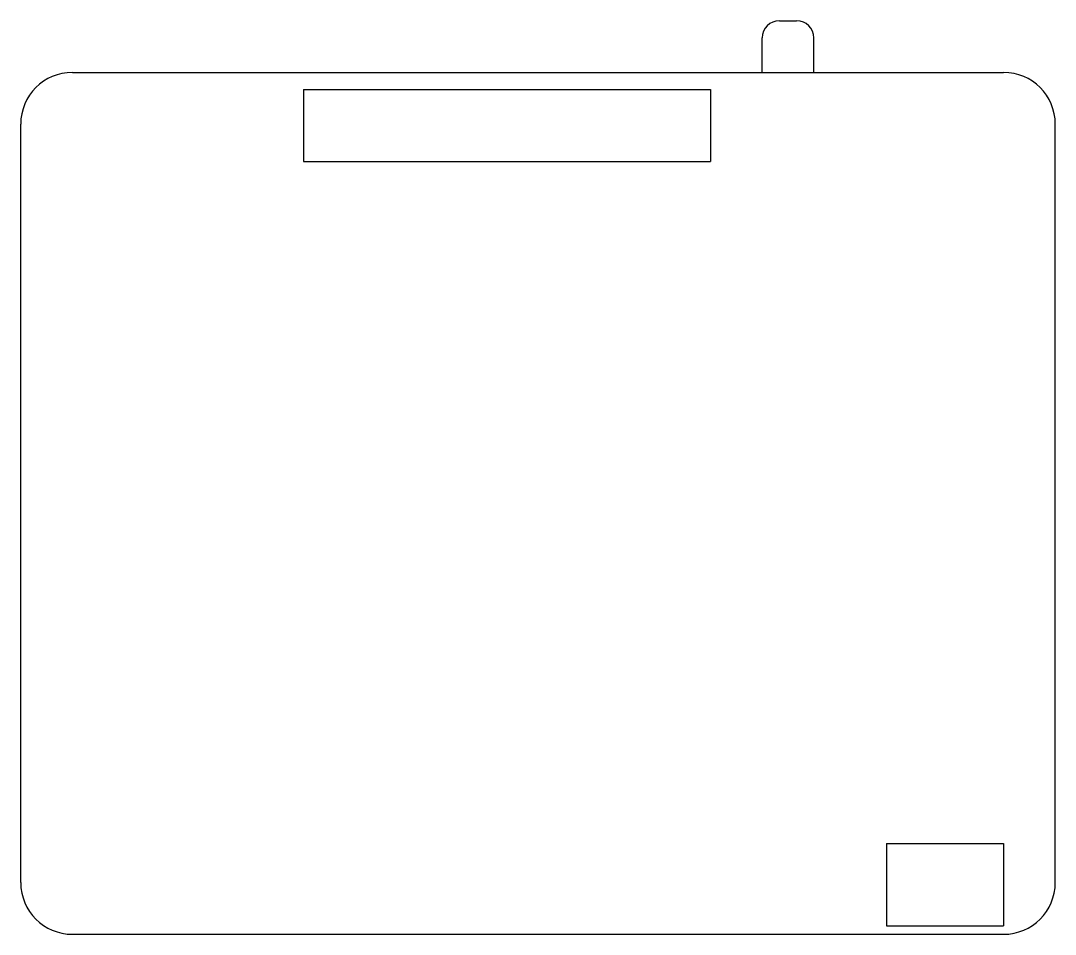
# Model space of a CAD drawing. Extents: x 0 to 76.2, y 0 to 67.3.
import ezdxf

# ---------------------------------------------------------------- set-up
doc = ezdxf.new("R2010")
doc.units = 0
doc.header["$MEASUREMENT"] = 0
doc.layers.add('MODELSKETCH_VISIBLE', color=7, linetype='CONTINUOUS')

msp = doc.modelspace()

# ---------------------------------------------------------------- linework, layer by layer
at = {"layer": 'MODELSKETCH_VISIBLE'}
for p, q in [((55.88, 67.31), (57.15, 67.31)), ((54.61, 63.5), (54.61, 66.04)), ((54.61, 63.5), (54.61, 66.04)), ((58.42, 63.5), (58.42, 66.04)), ((58.42, 63.5), (58.42, 66.04)), ((3.81, 63.5), (72.39, 63.5)), ((50.8, 63.5), (54.61, 63.5)), ((54.61, 63.5), (58.42, 63.5)), ((62.23, 63.5), (66.04, 63.5)), ((20.828, 62.23), (20.828, 56.9468)), ((20.828, 62.23), (50.8, 62.23)), ((50.8, 62.23), (50.8, 56.9468)), ((0, 3.81), (0, 59.69)), ((76.2, 3.81), (76.2, 59.69)), ((20.828, 56.9468), (50.8, 56.9468)), ((63.7794, 6.6802), (63.7794, 0.635)), ((63.7794, 6.6802), (72.39, 6.6802)), ((72.39, 6.6802), (72.39, 0.635)), ((3.81, 0), (72.39, 0)), ((63.7794, 0.635), (72.39, 0.635))]:
    msp.add_line(p, q, dxfattribs=at)
for centre, radius, start, end in [((55.88, 66.04), 1.27, 90, 180), ((57.15, 66.04), 1.27, 0, 90), ((3.81, 59.69), 3.81, 90, 180), ((72.39, 59.69), 3.81, 0, 90), ((3.81, 3.81), 3.81, 180, 270), ((72.39, 3.81), 3.81, 270, 0)]:
    msp.add_arc(centre, radius, start, end, dxfattribs=at)

doc.saveas('drawing.dxf')
